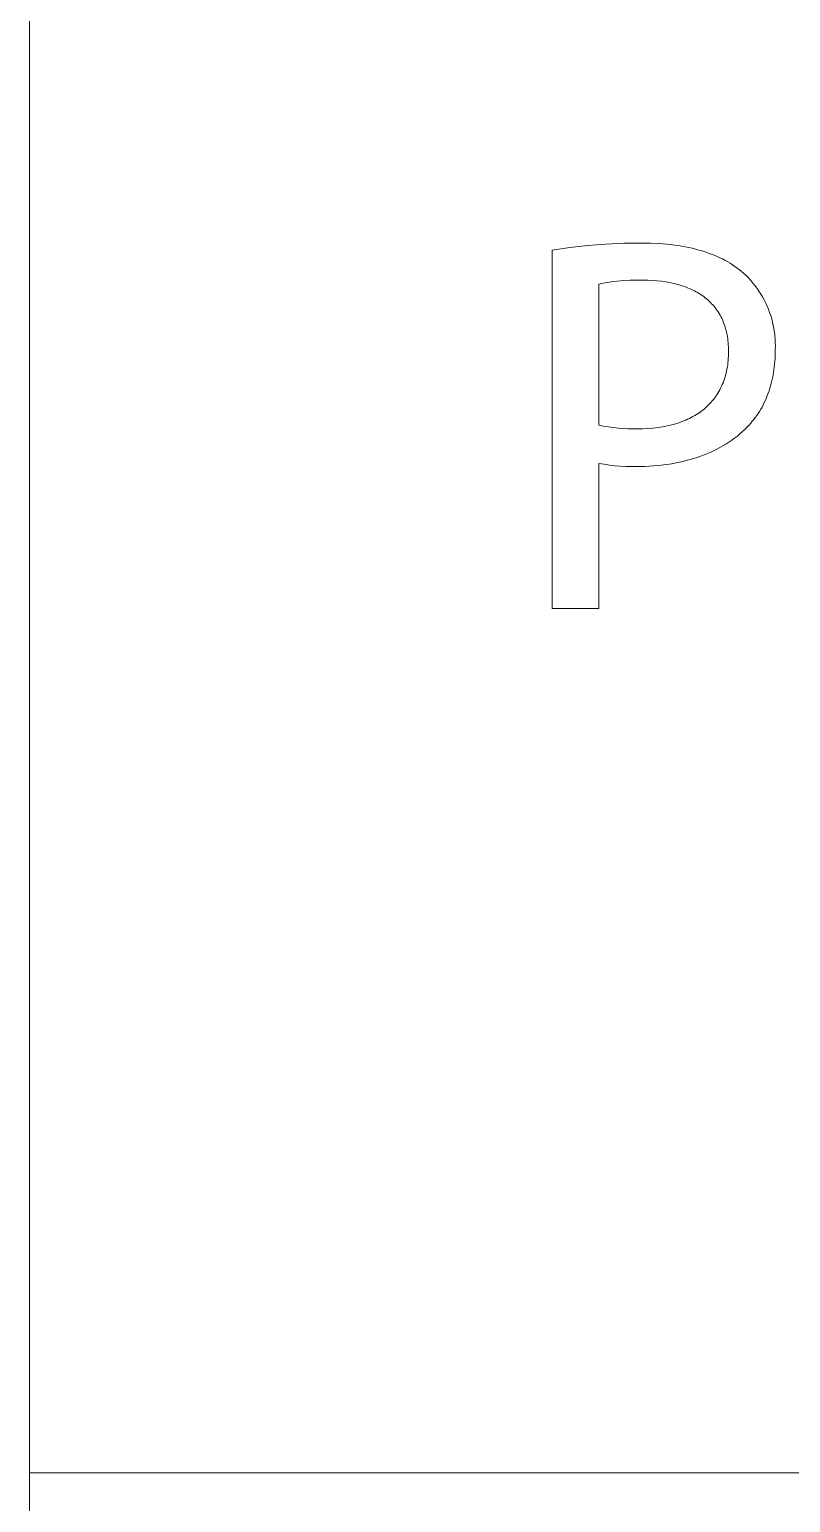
# Model space of a CAD drawing. Header units: millimetres. Extents: x -1480 to 5249, y -840 to 3860.
# Drawn here: x 2706.2 to 2801.4, y -656 to -471.7 of the extents above; entities that cross this region are included whole.
import ezdxf

# ---------------------------------------------------------------- set-up
doc = ezdxf.new("R2010")
doc.units = ezdxf.units.MM
doc.header["$MEASUREMENT"] = 0
doc.layers.add('Domyślny', color=7, linetype='Continuous', true_color=0x000000)

msp = doc.modelspace()

# ---------------------------------------------------------------- linework, layer by layer
at = {"layer": 'Domyślny', "color": 18, "lineweight": 15, "true_color": 0x000000}
for p, q in [((2706.18, -840.34), (2706.18, -88.19)), ((2771.57, -499.34), (2773.81, -499.02)), ((2771.57, -544.2), (2771.57, -499.34)), ((2773.81, -499.02), (2776.05, -498.77)), ((2776.05, -498.77), (2778.3, -498.6)), ((2778.3, -498.6), (2780.56, -498.5)), ((2780.56, -498.5), (2782.82, -498.47)), ((2782.82, -498.47), (2783.89, -498.49)), ((2783.89, -498.49), (2784.92, -498.53)), ((2784.92, -498.53), (2785.92, -498.61)), ((2785.92, -498.61), (2786.4, -498.66)), ((2786.4, -498.66), (2786.88, -498.72)), ((2786.88, -498.72), (2787.34, -498.79)), ((2787.34, -498.79), (2787.8, -498.86)), ((2787.8, -498.86), (2788.25, -498.94)), ((2788.25, -498.94), (2788.69, -499.03)), ((2788.69, -499.03), (2789.11, -499.12)), ((2789.11, -499.12), (2789.53, -499.23)), ((2789.53, -499.23), (2789.95, -499.34)), ((2789.95, -499.34), (2790.35, -499.45)), ((2790.35, -499.45), (2790.74, -499.58)), ((2790.74, -499.58), (2791.13, -499.71)), ((2791.13, -499.71), (2791.5, -499.85)), ((2791.5, -499.85), (2791.87, -499.99)), ((2791.87, -499.99), (2792.22, -500.14)), ((2792.22, -500.14), (2792.57, -500.3)), ((2792.57, -500.3), (2792.91, -500.46)), ((2792.91, -500.46), (2793.24, -500.64)), ((2793.24, -500.64), (2793.56, -500.81)), ((2793.56, -500.81), (2793.87, -501)), ((2793.87, -501), (2794.17, -501.19)), ((2794.17, -501.19), (2794.46, -501.38)), ((2781.36, -503.12), (2780.57, -503.17)), ((2782.16, -503.1), (2781.36, -503.12)), ((2782.95, -503.11), (2782.16, -503.1)), ((2783.55, -503.12), (2782.95, -503.11)), ((2784.14, -503.14), (2783.55, -503.12)), ((2794.46, -501.38), (2794.75, -501.59)), ((2794.75, -501.59), (2795.02, -501.8)), ((2795.02, -501.8), (2795.29, -502.01)), ((2795.29, -502.01), (2795.54, -502.23)), ((2795.54, -502.23), (2795.85, -502.53)), ((2795.85, -502.53), (2796.15, -502.83)), ((2796.15, -502.83), (2796.44, -503.14)), ((2778.2, -503.45), (2777.42, -503.6)), ((2777.42, -503.6), (2777.42, -521.23)), ((2778.99, -503.33), (2778.2, -503.45)), ((2779.77, -503.24), (2778.99, -503.33)), ((2780.57, -503.17), (2779.77, -503.24)), ((2784.71, -503.19), (2784.14, -503.14)), ((2785.26, -503.24), (2784.71, -503.19)), ((2785.81, -503.32), (2785.26, -503.24)), ((2786.07, -503.37), (2785.81, -503.32)), ((2786.34, -503.42), (2786.07, -503.37)), ((2786.59, -503.47), (2786.34, -503.42)), ((2786.85, -503.53), (2786.59, -503.47)), ((2787.1, -503.59), (2786.85, -503.53)), ((2787.35, -503.65), (2787.1, -503.59)), ((2787.59, -503.72), (2787.35, -503.65)), ((2787.83, -503.8), (2787.59, -503.72)), ((2788.06, -503.88), (2787.83, -503.8)), ((2788.29, -503.96), (2788.06, -503.88)), ((2788.52, -504.05), (2788.29, -503.96)), ((2788.74, -504.14), (2788.52, -504.05)), ((2788.96, -504.24), (2788.74, -504.14)), ((2789.18, -504.34), (2788.96, -504.24)), ((2789.39, -504.45), (2789.18, -504.34)), ((2789.59, -504.55), (2789.39, -504.45)), ((2789.79, -504.67), (2789.59, -504.55)), ((2789.99, -504.79), (2789.79, -504.67)), ((2790.18, -504.91), (2789.99, -504.79)), ((2790.37, -505.04), (2790.18, -504.91)), ((2796.44, -503.14), (2796.71, -503.47)), ((2796.71, -503.47), (2796.98, -503.8)), ((2796.98, -503.8), (2797.23, -504.14)), ((2797.23, -504.14), (2797.47, -504.49)), ((2797.47, -504.49), (2797.7, -504.85)), ((2797.7, -504.85), (2797.92, -505.21)), ((2790.55, -505.17), (2790.37, -505.04)), ((2790.73, -505.3), (2790.55, -505.17)), ((2790.9, -505.44), (2790.73, -505.3)), ((2791.07, -505.59), (2790.9, -505.44)), ((2791.23, -505.74), (2791.07, -505.59)), ((2791.39, -505.89), (2791.23, -505.74)), ((2791.54, -506.05), (2791.39, -505.89)), ((2791.69, -506.21), (2791.54, -506.05)), ((2791.84, -506.38), (2791.69, -506.21)), ((2791.97, -506.55), (2791.84, -506.38)), ((2792.11, -506.73), (2791.97, -506.55)), ((2792.24, -506.91), (2792.11, -506.73)), ((2797.92, -505.21), (2798.12, -505.59)), ((2798.12, -505.59), (2798.31, -505.97)), ((2798.31, -505.97), (2798.49, -506.35)), ((2798.49, -506.35), (2798.65, -506.75)), ((2798.65, -506.75), (2798.8, -507.14)), ((2792.36, -507.09), (2792.24, -506.91)), ((2792.48, -507.28), (2792.36, -507.09)), ((2792.59, -507.47), (2792.48, -507.28)), ((2792.7, -507.67), (2792.59, -507.47)), ((2792.8, -507.87), (2792.7, -507.67)), ((2792.9, -508.08), (2792.8, -507.87)), ((2792.99, -508.29), (2792.9, -508.08)), ((2793.07, -508.51), (2792.99, -508.29)), ((2793.15, -508.73), (2793.07, -508.51)), ((2798.8, -507.14), (2798.94, -507.55)), ((2798.94, -507.55), (2799.06, -507.95)), ((2799.06, -507.95), (2799.17, -508.36)), ((2799.17, -508.36), (2799.26, -508.78)), ((2793.23, -508.95), (2793.15, -508.73)), ((2793.29, -509.18), (2793.23, -508.95)), ((2793.36, -509.42), (2793.29, -509.18)), ((2793.41, -509.65), (2793.36, -509.42)), ((2793.47, -509.9), (2793.41, -509.65)), ((2793.51, -510.14), (2793.47, -509.9)), ((2793.55, -510.4), (2793.51, -510.14)), ((2793.58, -510.65), (2793.55, -510.4)), ((2799.26, -508.78), (2799.34, -509.2)), ((2799.34, -509.2), (2799.41, -509.62)), ((2799.41, -509.62), (2799.46, -510.04)), ((2799.46, -510.04), (2799.49, -510.46)), ((2799.49, -510.46), (2799.51, -510.89)), ((2793.61, -510.91), (2793.58, -510.65)), ((2793.63, -511.18), (2793.61, -510.91)), ((2793.65, -511.45), (2793.63, -511.18)), ((2793.66, -511.72), (2793.65, -511.45)), ((2793.65, -512.58), (2793.66, -512.3)), ((2793.66, -512), (2793.66, -511.72)), ((2793.66, -512.3), (2793.66, -512)), ((2799.51, -512.12), (2799.5, -512.5)), ((2799.51, -510.89), (2799.52, -511.31)), ((2799.52, -511.31), (2799.51, -511.73)), ((2799.51, -511.73), (2799.51, -512.12)), ((2793.46, -514.22), (2793.51, -513.96)), ((2793.51, -513.96), (2793.55, -513.69)), ((2793.55, -513.69), (2793.58, -513.42)), ((2793.58, -513.42), (2793.61, -513.15)), ((2793.61, -513.15), (2793.63, -512.87)), ((2793.63, -512.87), (2793.65, -512.58)), ((2799.38, -513.96), (2799.34, -514.31)), ((2799.42, -513.6), (2799.38, -513.96)), ((2799.45, -513.24), (2799.42, -513.6)), ((2799.48, -512.87), (2799.45, -513.24)), ((2799.5, -512.5), (2799.48, -512.87)), ((2792.88, -516.17), (2792.97, -515.94)), ((2792.97, -515.94), (2793.06, -515.71)), ((2793.06, -515.71), (2793.14, -515.47)), ((2793.14, -515.47), (2793.22, -515.23)), ((2793.22, -515.23), (2793.29, -514.98)), ((2793.29, -514.98), (2793.35, -514.73)), ((2793.35, -514.73), (2793.41, -514.48)), ((2793.41, -514.48), (2793.46, -514.22)), ((2799.01, -516), (2798.93, -516.32)), ((2799.09, -515.67), (2799.01, -516)), ((2799.16, -515.34), (2799.09, -515.67)), ((2799.23, -515), (2799.16, -515.34)), ((2799.29, -514.66), (2799.23, -515)), ((2799.34, -514.31), (2799.29, -514.66)), ((2791.78, -518.02), (2791.93, -517.83)), ((2791.93, -517.83), (2792.07, -517.64)), ((2792.07, -517.64), (2792.2, -517.44)), ((2792.2, -517.44), (2792.33, -517.24)), ((2792.33, -517.24), (2792.45, -517.03)), ((2792.45, -517.03), (2792.56, -516.82)), ((2792.56, -516.82), (2792.67, -516.61)), ((2792.67, -516.61), (2792.78, -516.39)), ((2792.78, -516.39), (2792.88, -516.17)), ((2798.39, -517.85), (2798.27, -518.14)), ((2798.51, -517.55), (2798.39, -517.85)), ((2798.63, -517.25), (2798.51, -517.55)), ((2798.73, -516.95), (2798.63, -517.25)), ((2798.83, -516.63), (2798.73, -516.95)), ((2798.93, -516.32), (2798.83, -516.63)), ((2789.85, -519.79), (2790.05, -519.65)), ((2790.05, -519.65), (2790.25, -519.51)), ((2790.25, -519.51), (2790.44, -519.36)), ((2790.44, -519.36), (2790.63, -519.21)), ((2790.63, -519.21), (2790.81, -519.05)), ((2790.81, -519.05), (2790.98, -518.89)), ((2790.98, -518.89), (2791.15, -518.72)), ((2791.15, -518.72), (2791.32, -518.55)), ((2791.32, -518.55), (2791.48, -518.38)), ((2791.48, -518.38), (2791.63, -518.2)), ((2791.63, -518.2), (2791.78, -518.02)), ((2797.53, -519.52), (2797.37, -519.78)), ((2797.69, -519.25), (2797.53, -519.52)), ((2797.85, -518.98), (2797.69, -519.25)), ((2797.99, -518.71), (2797.85, -518.98)), ((2798.13, -518.43), (2797.99, -518.71)), ((2798.27, -518.14), (2798.13, -518.43)), ((2777.42, -521.23), (2778.02, -521.36)), ((2778.02, -521.36), (2778.62, -521.47)), ((2778.62, -521.47), (2779.22, -521.56)), ((2779.22, -521.56), (2779.83, -521.63)), ((2784.5, -521.58), (2784.8, -521.55)), ((2784.8, -521.55), (2785.1, -521.5)), ((2785.1, -521.5), (2785.39, -521.46)), ((2785.39, -521.46), (2785.68, -521.4)), ((2785.68, -521.4), (2785.96, -521.35)), ((2785.96, -521.35), (2786.24, -521.29)), ((2786.24, -521.29), (2786.51, -521.22)), ((2786.51, -521.22), (2786.78, -521.15)), ((2786.78, -521.15), (2787.04, -521.07)), ((2787.04, -521.07), (2787.3, -520.99)), ((2787.3, -520.99), (2787.56, -520.9)), ((2787.56, -520.9), (2787.81, -520.81)), ((2787.81, -520.81), (2788.06, -520.72)), ((2788.06, -520.72), (2788.3, -520.62)), ((2788.3, -520.62), (2788.53, -520.51)), ((2788.53, -520.51), (2788.77, -520.4)), ((2788.77, -520.4), (2788.99, -520.29)), ((2788.99, -520.29), (2789.21, -520.17)), ((2789.21, -520.17), (2789.43, -520.05)), ((2789.43, -520.05), (2789.64, -519.92)), ((2789.64, -519.92), (2789.85, -519.79)), ((2796.01, -521.46), (2795.72, -521.76)), ((2796.23, -521.23), (2796.01, -521.46)), ((2796.43, -521), (2796.23, -521.23)), ((2796.63, -520.77), (2796.43, -521)), ((2796.83, -520.53), (2796.63, -520.77)), ((2797.01, -520.28), (2796.83, -520.53)), ((2797.19, -520.03), (2797.01, -520.28)), ((2797.37, -519.78), (2797.19, -520.03)), ((2779.83, -521.63), (2780.44, -521.68)), ((2780.44, -521.68), (2781.06, -521.71)), ((2781.06, -521.71), (2781.67, -521.72)), ((2781.67, -521.72), (2782.28, -521.71)), ((2782.28, -521.71), (2782.94, -521.7)), ((2782.94, -521.7), (2783.57, -521.67)), ((2783.57, -521.67), (2784.2, -521.62)), ((2784.2, -521.62), (2784.5, -521.58)), ((2793.71, -523.38), (2793.34, -523.62)), ((2794.07, -523.13), (2793.71, -523.38)), ((2794.42, -522.88), (2794.07, -523.13)), ((2794.76, -522.61), (2794.42, -522.88)), ((2795.09, -522.34), (2794.76, -522.61)), ((2795.41, -522.05), (2795.09, -522.34)), ((2795.72, -521.76), (2795.41, -522.05)), ((2790.06, -525.17), (2789.62, -525.32)), ((2790.5, -525.01), (2790.06, -525.17)), ((2790.93, -524.84), (2790.5, -525.01)), ((2791.36, -524.66), (2790.93, -524.84)), ((2791.77, -524.47), (2791.36, -524.66)), ((2792.18, -524.27), (2791.77, -524.47)), ((2792.57, -524.06), (2792.18, -524.27)), ((2792.96, -523.84), (2792.57, -524.06)), ((2793.34, -523.62), (2792.96, -523.84)), ((2778.09, -526.15), (2777.42, -526.03)), ((2777.42, -526.03), (2777.42, -544.2)), ((2778.76, -526.26), (2778.09, -526.15)), ((2779.43, -526.34), (2778.76, -526.26)), ((2780.11, -526.39), (2779.43, -526.34)), ((2780.79, -526.43), (2780.11, -526.39)), ((2781.47, -526.44), (2780.79, -526.43)), ((2782.15, -526.43), (2781.47, -526.44)), ((2782.68, -526.43), (2782.15, -526.43)), ((2783.21, -526.41), (2782.68, -526.43)), ((2783.74, -526.39), (2783.21, -526.41)), ((2784.26, -526.35), (2783.74, -526.39)), ((2784.78, -526.31), (2784.26, -526.35)), ((2785.29, -526.25), (2784.78, -526.31)), ((2785.79, -526.19), (2785.29, -526.25)), ((2786.29, -526.12), (2785.79, -526.19)), ((2786.79, -526.03), (2786.29, -526.12)), ((2787.28, -525.94), (2786.79, -526.03)), ((2787.76, -525.83), (2787.28, -525.94)), ((2788.23, -525.72), (2787.76, -525.83)), ((2788.7, -525.6), (2788.23, -525.72)), ((2789.16, -525.47), (2788.7, -525.6)), ((2789.62, -525.32), (2789.16, -525.47)), ((2777.42, -544.2), (2771.57, -544.2)), ((2706.18, -652.33), (5242.51, -652.33))]:
    msp.add_line(p, q, dxfattribs=at)

doc.saveas('drawing.dxf')
